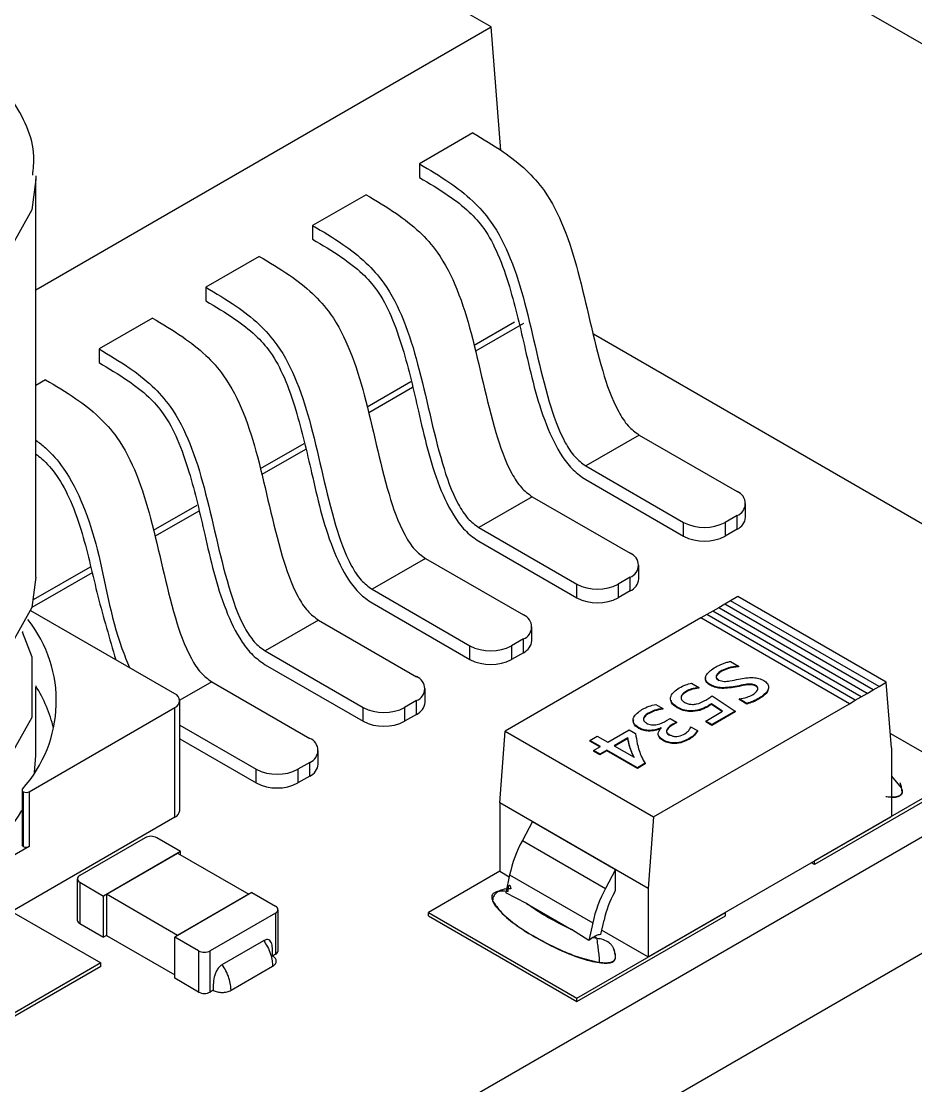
# Model space of a CAD drawing. Header units: millimetres. Extents: x 53 to 380, y 29 to 265.
# Drawn here: x 333.67 to 339, y 99.61 to 105.95 of the extents above; entities that cross this region are included whole.
import ezdxf

# ---------------------------------------------------------------- set-up
doc = ezdxf.new("R2010")
doc.units = ezdxf.units.MM

msp = doc.modelspace()

# ---------------------------------------------------------------- linework, layer by layer
at = {"color": 7, "linetype": 'Continuous', "lineweight": 25}
for p, q in [((336.4664, 105.9158), (333.5474, 107.601)), ((336.3688, 107.3535), (339.3741, 105.6186)), ((333.9728, 97.479), (349.2463, 106.2962)), ((333.7542, 104.3501), (336.4664, 105.9158)), ((336.5247, 105.1799), (336.4664, 105.9158)), ((335.1042, 98.8262), (346.513, 105.4124)), ((336.3581, 105.2838), (336.0399, 105.1001)), ((336.0399, 105.1001), (336.0399, 105.0185)), ((333.7538, 105.0292), (333.7542, 105.006)), ((333.7542, 102.638), (333.7542, 105.006)), ((335.7217, 104.9164), (335.4035, 104.7327)), ((335.4035, 104.7327), (335.4035, 104.6511)), ((335.0853, 104.549), (334.7671, 104.3653)), ((334.7671, 104.3653), (334.7671, 104.2837)), ((334.4489, 104.1817), (334.1307, 103.998)), ((336.365, 104.0201), (336.6056, 104.159)), ((336.6586, 104.1488), (336.374, 103.9844)), ((337.0765, 104.0871), (339.3741, 102.7607)), ((334.1307, 103.998), (334.1307, 103.9163)), ((333.8125, 103.8143), (333.7542, 103.7806)), ((335.7287, 103.6527), (335.9891, 103.8031)), ((335.9982, 103.7675), (335.7376, 103.617)), ((337.3481, 103.4854), (337.0299, 103.3018)), ((337.3481, 103.4854), (337.9314, 103.1487)), ((335.0923, 103.2853), (335.3527, 103.4357)), ((335.3618, 103.4001), (335.1012, 103.2497)), ((337.0299, 103.3018), (337.6132, 102.965)), ((337.0299, 103.2201), (337.6132, 102.8833)), ((334.4559, 102.918), (334.7163, 103.0683)), ((336.7117, 103.1181), (336.3935, 102.9344)), ((336.7117, 103.1181), (337.295, 102.7813)), ((337.9827, 102.9956), (337.9827, 103.0772)), ((334.7254, 103.0327), (334.4648, 102.8823)), ((337.9314, 103.0058), (337.8607, 102.965)), ((337.9314, 102.9242), (337.9314, 103.0058)), ((336.3935, 102.9344), (336.9768, 102.5976)), ((337.6132, 102.8833), (337.6132, 102.965)), ((337.8607, 102.965), (337.8607, 102.8833)), ((337.9314, 102.9242), (337.8607, 102.8833)), ((336.3935, 102.8527), (336.9768, 102.5159)), ((336.0753, 102.7507), (335.7571, 102.567)), ((336.0753, 102.7507), (336.6586, 102.4139)), ((333.741, 102.5053), (334.0799, 102.7009)), ((337.3463, 102.6282), (337.3463, 102.7099)), ((334.089, 102.6653), (333.7298, 102.458)), ((337.295, 102.6384), (337.2243, 102.5976)), ((337.295, 102.5568), (337.295, 102.6384)), ((335.7571, 102.567), (336.3404, 102.2302)), ((336.9768, 102.5159), (336.9768, 102.5976)), ((337.2243, 102.5976), (337.2243, 102.5159)), ((337.295, 102.5568), (337.2243, 102.5159)), ((337.8935, 102.498), (337.8581, 102.4776)), ((337.937, 102.5231), (337.8935, 102.498)), ((338.7774, 101.9877), (337.8935, 102.498)), ((338.8209, 102.0129), (337.937, 102.5231)), ((334.5827, 101.944), (333.7244, 102.4394)), ((335.7571, 102.4853), (336.3404, 102.1486)), ((337.7874, 102.4368), (337.7521, 102.4164)), ((337.8228, 102.4572), (337.7874, 102.4368)), ((338.6713, 101.9265), (337.7874, 102.4368)), ((337.8581, 102.4776), (337.8228, 102.4572)), ((338.7067, 101.9469), (337.8228, 102.4572)), ((338.742, 101.9673), (337.8581, 102.4776)), ((335.4389, 102.3833), (335.1207, 102.1996)), ((335.4389, 102.3833), (336.0222, 102.0465)), ((337.7167, 102.396), (336.5493, 101.722)), ((337.7521, 102.4164), (337.7167, 102.396)), ((338.6006, 101.8857), (337.7167, 102.396)), ((338.636, 101.9061), (337.7521, 102.4164)), ((336.7099, 102.2608), (336.7099, 102.3425)), ((336.6586, 102.271), (336.5879, 102.2302)), ((336.6586, 102.1894), (336.6586, 102.271)), ((335.1207, 102.1996), (335.704, 101.8628)), ((336.3404, 102.1486), (336.3404, 102.2302)), ((336.5879, 102.2302), (336.5879, 102.1486)), ((336.6586, 102.1894), (336.5879, 102.1486)), ((335.1207, 102.1179), (335.704, 101.7812)), ((337.8929, 102.1374), (337.9405, 102.1099)), ((337.9405, 102.1099), (337.9405, 102.1058)), ((337.8416, 102.0829), (337.8416, 102.0789)), ((333.7542, 101.5765), (333.7542, 101.9848)), ((334.8025, 102.0159), (335.3858, 101.6791)), ((337.6607, 102.008), (337.7046, 101.9827)), ((337.7046, 101.9827), (337.7046, 101.9786)), ((337.7745, 101.9978), (337.7745, 101.9937)), ((337.9322, 101.9901), (337.9322, 101.986)), ((338.0428, 101.9944), (338.0428, 101.9904)), ((338.742, 101.9673), (338.7774, 101.9877)), ((338.7774, 101.9877), (338.8209, 102.0129)), ((338.8518, 101.6225), (338.8209, 102.0129)), ((336.0735, 101.8934), (336.0735, 101.9751)), ((337.6301, 101.9608), (337.6301, 101.9568)), ((337.7831, 101.9316), (337.9206, 101.8407)), ((338.0639, 101.9191), (338.0639, 101.915)), ((338.636, 101.9061), (338.6713, 101.9265)), ((338.6713, 101.9265), (338.7067, 101.9469)), ((338.7067, 101.9469), (338.742, 101.9673)), ((333.7146, 101.3612), (334.5827, 101.8623)), ((334.5827, 101.2091), (334.5827, 101.8623)), ((334.612, 101.2499), (334.612, 101.9031)), ((335.704, 101.7812), (335.704, 101.8628)), ((336.0222, 101.9037), (335.9515, 101.8628)), ((335.9515, 101.8628), (335.9515, 101.7812)), ((336.0222, 101.822), (336.0222, 101.9037)), ((337.4332, 101.2118), (338.6006, 101.8857)), ((337.4471, 101.8807), (337.4898, 101.8561)), ((337.4898, 101.8561), (337.4898, 101.852)), ((337.5754, 101.8653), (337.5754, 101.8612)), ((337.755, 101.8697), (337.755, 101.8656)), ((337.8456, 101.8403), (337.7788, 101.8843)), ((337.7788, 101.8843), (337.7788, 101.8802)), ((337.8423, 101.8384), (337.7788, 101.8802)), ((337.9896, 101.8876), (337.9437, 101.9141)), ((337.9437, 101.9141), (337.9437, 101.91)), ((337.9896, 101.8835), (337.9437, 101.91)), ((337.9896, 101.8876), (337.9896, 101.8835)), ((338.6006, 101.8857), (338.636, 101.9061)), ((336.0222, 101.822), (335.9515, 101.7812)), ((337.4072, 101.8321), (337.4072, 101.8281)), ((337.5118, 101.7851), (337.5336, 101.7977)), ((337.5336, 101.7977), (337.5708, 101.7762)), ((337.7449, 101.7822), (337.8456, 101.8403)), ((337.9206, 101.8407), (337.7821, 101.7607)), ((337.9206, 101.8366), (337.7821, 101.7566)), ((337.9206, 101.8407), (337.9206, 101.8366)), ((334.612, 101.7585), (335.0676, 101.4954)), ((337.1623, 101.6564), (337.2896, 101.7299)), ((337.2896, 101.7299), (337.3272, 101.7082)), ((337.3459, 101.7427), (337.3459, 101.7386)), ((337.4792, 101.7416), (337.4785, 101.742)), ((337.4785, 101.742), (337.4785, 101.738)), ((337.4792, 101.7375), (337.4785, 101.738)), ((337.5708, 101.7762), (337.55, 101.7642)), ((337.5708, 101.7721), (337.55, 101.7601)), ((337.55, 101.7642), (337.55, 101.7601)), ((337.5708, 101.7762), (337.5708, 101.7721)), ((337.6553, 101.7483), (337.6957, 101.725)), ((337.7821, 101.7607), (337.7449, 101.7822)), ((337.7449, 101.7822), (337.7449, 101.7781)), ((337.7821, 101.7566), (337.7449, 101.7781)), ((337.7821, 101.7607), (337.7821, 101.7566)), ((334.612, 101.6768), (335.0676, 101.4138)), ((336.5184, 101.2959), (336.5493, 101.722)), ((336.5493, 101.722), (337.4332, 101.2118)), ((337.0548, 101.6674), (337.099, 101.6929)), ((337.1181, 101.6309), (337.0548, 101.6674)), ((337.0548, 101.6674), (337.0548, 101.6633)), ((337.1146, 101.6289), (337.0548, 101.6633)), ((337.099, 101.6929), (337.1623, 101.6564)), ((337.2809, 101.6819), (337.1995, 101.6349)), ((337.2809, 101.6778), (337.203, 101.6328)), ((337.2809, 101.6819), (337.2809, 101.6778)), ((337.4942, 101.6677), (337.4942, 101.6636)), ((337.644, 101.6766), (337.644, 101.6726)), ((337.6957, 101.725), (337.6957, 101.7209)), ((338.8451, 101.7079), (339.2761, 101.4591)), ((335.4371, 101.5261), (335.4371, 101.6077)), ((337.0763, 101.6068), (337.1181, 101.6309)), ((337.1135, 101.5853), (337.0763, 101.6068)), ((337.0763, 101.6068), (337.0763, 101.6027)), ((337.1135, 101.5812), (337.0763, 101.6027)), ((337.1553, 101.6094), (337.1135, 101.5853)), ((337.1553, 101.6053), (337.1135, 101.5812)), ((337.3377, 101.5041), (337.1553, 101.6094)), ((337.1553, 101.6094), (337.1553, 101.6053)), ((337.3377, 101.5001), (337.1553, 101.6053)), ((337.1995, 101.6349), (337.318, 101.5664)), ((338.8518, 101.6225), (338.8518, 101.2142)), ((333.7468, 101.4768), (333.7542, 101.5765)), ((337.1135, 101.5853), (337.1135, 101.5812)), ((335.0676, 101.4138), (335.0676, 101.4954)), ((335.3858, 101.5363), (335.3151, 101.4954)), ((335.3151, 101.4954), (335.3151, 101.4138)), ((335.3858, 101.4546), (335.3858, 101.5363)), ((337.3836, 101.5306), (337.3377, 101.5041)), ((337.3836, 101.5265), (337.3377, 101.5001)), ((337.3377, 101.5041), (337.3377, 101.5001)), ((337.3836, 101.5306), (337.3836, 101.5265)), ((335.3858, 101.4546), (335.3151, 101.4138)), ((339.2761, 101.4591), (338.3922, 100.9489)), ((339.2761, 101.4387), (338.3922, 100.9284)), ((338.8518, 101.4545), (338.9102, 101.3846)), ((333.672, 101.3714), (333.672, 101.0448)), ((333.6793, 101.3612), (333.6793, 101.0346)), ((333.7146, 101.3612), (333.7146, 101.0346)), ((337.4023, 100.7856), (336.5184, 101.2959)), ((336.5184, 101.2959), (336.5184, 100.8876)), ((338.8995, 101.3371), (338.8995, 101.335)), ((334.5827, 101.2091), (333.522, 100.5968)), ((336.7128, 101.1836), (336.6531, 101.0717)), ((336.7128, 101.1836), (337.2078, 100.8979)), ((337.4023, 100.3774), (338.8518, 101.2142)), ((337.4332, 101.2118), (337.4023, 100.7856)), ((333.7146, 101.0346), (332.693, 100.4448)), ((334.4048, 101.0873), (334.0159, 100.8628)), ((334.6169, 101.0056), (334.4755, 101.0873)), ((336.6531, 101.0717), (337.1481, 100.7859)), ((334.6169, 101.0056), (334.1573, 100.7403)), ((334.175, 100.7505), (334.5993, 100.9954)), ((334.5993, 100.9954), (335.0235, 100.7505)), ((334.6169, 100.9852), (334.6169, 101.0056)), ((338.3922, 100.9284), (338.3745, 100.9386)), ((338.3922, 100.9284), (338.3922, 100.9489)), ((334.0013, 100.8424), (334.0013, 100.5974)), ((336.5184, 100.8876), (336.0941, 100.6427)), ((336.5184, 100.8876), (336.5745, 100.8552)), ((336.5767, 100.8657), (336.5541, 100.7586)), ((336.5767, 100.8657), (337.0717, 100.58)), ((337.2078, 100.8979), (337.1481, 100.7859)), ((337.2078, 100.775), (337.2078, 100.8979)), ((334.0159, 100.822), (334.0159, 100.577)), ((334.0159, 100.822), (334.1573, 100.7403)), ((337.4023, 100.7856), (337.4023, 100.3774)), ((334.1573, 100.4953), (334.1573, 100.7403)), ((334.5993, 100.5056), (334.175, 100.7505)), ((334.175, 100.7505), (334.175, 100.5056)), ((335.0412, 100.7607), (334.5816, 100.4954)), ((335.0235, 100.7505), (334.5993, 100.5056)), ((335.0412, 100.7607), (335.1826, 100.6791)), ((336.6764, 100.6967), (336.5541, 100.7586)), ((337.201, 100.7622), (337.2078, 100.775)), ((335.1973, 100.4137), (335.1973, 100.6587)), ((336.6764, 100.6967), (336.9451, 100.5415)), ((333.6104, 100.6478), (334.1407, 100.3416)), ((335.1826, 100.6383), (334.7937, 100.4137)), ((335.1826, 100.6383), (335.1826, 100.3933)), ((336.0941, 100.6223), (336.0941, 100.6427)), ((336.0941, 100.6427), (336.978, 100.1324)), ((336.0941, 100.6223), (336.978, 100.112)), ((336.978, 100.1324), (337.8619, 100.6427)), ((336.978, 100.112), (337.8619, 100.6223)), ((337.1203, 100.5107), (337.1398, 100.5974)), ((337.8619, 100.6223), (337.8619, 100.6427)), ((334.0159, 100.577), (334.1573, 100.4953)), ((337.0496, 100.4756), (336.9451, 100.5415)), ((337.0717, 100.58), (337.0496, 100.4756)), ((337.1262, 100.5368), (337.4023, 100.3774)), ((334.175, 100.5056), (334.1573, 100.4953)), ((334.175, 100.5056), (334.5816, 100.2708)), ((334.723, 100.4137), (334.5816, 100.4954)), ((334.5816, 100.2504), (334.5816, 100.4954)), ((334.8644, 100.3321), (335.1119, 100.475)), ((337.0734, 100.4937), (337.0496, 100.4756)), ((337.0734, 100.4937), (337.0852, 100.5005)), ((334.723, 100.4137), (334.723, 100.1688)), ((334.7937, 100.1688), (334.7937, 100.4137)), ((334.1407, 100.3416), (333.3276, 99.8722)), ((334.1407, 100.3212), (334.1407, 100.3416)), ((335.1826, 100.3933), (335.165, 100.3831)), ((337.1929, 100.3519), (337.1929, 100.3498)), ((334.1407, 100.3212), (333.3276, 99.8518)), ((334.9175, 100.179), (335.165, 100.3219)), ((334.723, 100.1688), (334.5816, 100.2504)), ((334.8114, 100.179), (334.7937, 100.1688)), ((336.978, 100.112), (336.978, 100.1324))]:
    msp.add_line(p, q, dxfattribs=at)
at = {"color": 8, "linetype": 'Continuous', "lineweight": 25}
for p, q in [((333.6744, 102.315), (333.6744, 102.3078)), ((334.8025, 102.0159), (334.6119, 101.9059))]:
    msp.add_line(p, q, dxfattribs=at)
at = {"color": 8, "linetype": 'Continuous', "lineweight": 25, "flags": 128}
msp.add_lwpolyline([(333.7542, 105.006), (333.7296, 104.8254), (333.5363, 104.4818), (333.1685, 104.1896), (332.6622, 103.9773), (332.0671, 103.8656), (331.4414, 103.8656), (330.8463, 103.9773), (330.34, 104.1896)], dxfattribs=at)
at = {"color": 7, "linetype": 'Continuous', "lineweight": 25, "flags": 128}
for points in [[(333.7542, 102.638), (333.7296, 102.4574), (333.5363, 102.1139), (333.1685, 101.8216), (332.6622, 101.6093), (332.0671, 101.4977), (331.4414, 101.4977), (330.8463, 101.6093), (330.34, 101.8216)], [(333.672, 102.3126), (333.7296, 102.1654), (333.7296, 101.8042), (333.5363, 101.4606), (333.1685, 101.1684), (332.6622, 100.9561), (332.0671, 100.8444), (331.4414, 100.8444), (330.8463, 100.9561), (330.34, 101.1684)], [(333.6744, 101.3776), (333.673, 101.3755), (333.6722, 101.3734), (333.672, 101.3712), (333.6723, 101.369), (333.6733, 101.3668), (333.6748, 101.3648), (333.6768, 101.3629), (333.6793, 101.3612)]]:
    msp.add_lwpolyline(points, dxfattribs=at)
at = {"color": 7, "linetype": 'Continuous', "lineweight": 25}
for centre, radius, start, end in [((337.9043, 103.0772), 0.0764, 290.78317, 69.21683), ((337.8951, 103.0043), 0.088, 294.37191, 354.30822), ((337.737, 103.2038), 0.269, 242.60953, 297.39047), ((337.737, 103.1222), 0.269, 242.60953, 297.39047), ((337.2679, 102.7099), 0.0764, 290.78317, 69.21683), ((337.2587, 102.6369), 0.088, 294.37191, 354.30822), ((337.1006, 102.8364), 0.269, 242.60967, 297.39068), ((337.1006, 102.7548), 0.269, 242.60967, 297.39068), ((333.0964, 101.9015), 0.7801, 317.80986, 38.53461), ((336.6315, 102.3425), 0.0764, 290.78245, 69.21755), ((336.6223, 102.2695), 0.088, 294.37191, 354.30822), ((336.4642, 102.469), 0.269, 242.60967, 297.39068), ((336.4642, 102.3874), 0.269, 242.60967, 297.39068), ((335.9951, 101.9751), 0.0764, 290.78305, 69.2159), ((333.0363, 101.5399), 0.8479, 13.63922, 32.15064), ((334.5672, 101.9031), 0.0437, 290.78035, 69.21965), ((335.8278, 102.1017), 0.269, 242.60911, 297.39089), ((335.9859, 101.9022), 0.088, 294.37191, 354.30822), ((335.8278, 102.02), 0.269, 242.60911, 297.39089), ((335.3587, 101.6077), 0.0764, 290.78259, 69.21635), ((335.1914, 101.7343), 0.269, 242.60911, 297.39089), ((335.3495, 101.5348), 0.088, 294.37318, 354.30613), ((335.1914, 101.6526), 0.269, 242.60911, 297.39089), ((333.697, 101.3953), 0.0384, 242.60965, 297.39281), ((332.3627, 102.0645), 1.5426, 282.6429, 328.07443), ((334.5619, 101.2549), 0.0503, 294.37155, 354.30558), ((334.4402, 101.0191), 0.0768, 62.60866, 117.39196), ((333.6842, 101.0459), 0.0123, 185.03685, 246.28745), ((333.697, 101.0687), 0.0384, 242.60965, 297.39281), ((337.3484, 100.6966), 0.79, 151.65541, 167.63995), ((334.0237, 100.8424), 0.0218, 110.78282, 249.21533), ((337.8434, 100.4109), 0.79, 151.65541, 167.63995), ((337.7572, 100.4621), 0.632, 151.65587, 167.63956), ((335.1749, 100.6587), 0.0218, 290.78467, 69.21718), ((334.0263, 100.5999), 0.0251, 185.69544, 245.62255), ((334.7584, 100.482), 0.0769, 242.61106, 297.38832), ((335.1723, 100.4162), 0.0251, 294.37561, 354.30842), ((334.7584, 100.237), 0.0769, 242.61106, 297.38832)]:
    msp.add_arc(centre, radius, start, end, dxfattribs=at)
for points, knots in [([(333.7357, 105.0333), (333.7397, 105.0707), (333.7568, 105.2285), (333.6213, 105.4961), (333.3975, 105.7578), (333.1966, 105.8859), (333.1167, 105.9369)], [0, 0, 0, 0, 0.104205, 0.439405, 0.776767, 1, 1, 1, 1]), ([(336.3581, 105.2838), (336.4183, 105.2482), (336.5251, 105.1849), (336.6703, 105.0743), (336.8043, 104.925), (336.9116, 104.7088), (337.0203, 104.3464), (337.0874, 103.9873), (337.1939, 103.6718), (337.2791, 103.536), (337.3256, 103.5019), (337.3481, 103.4854)], [0, 0, 0, 0, 0.112206, 0.199231, 0.27273, 0.38236, 0.508624, 0.79651, 0.914154, 0.958589, 1, 1, 1, 1]), ([(336.0399, 105.1001), (336.1001, 105.0645), (336.2069, 105.0012), (336.3521, 104.8906), (336.4861, 104.7414), (336.5934, 104.5251), (336.7021, 104.1627), (336.7692, 103.8036), (336.8757, 103.4881), (336.9609, 103.3524), (337.0074, 103.3182), (337.0299, 103.3018)], [0, 0, 0, 0, 0.112206, 0.199231, 0.27273, 0.38236, 0.508624, 0.79651, 0.914154, 0.958589, 1, 1, 1, 1]), ([(336.0399, 105.0185), (336.0977, 104.9842), (336.1973, 104.9252), (336.3282, 104.8266), (336.4342, 104.7093), (336.5163, 104.5514), (336.598, 104.3077), (336.6761, 103.9711), (336.7517, 103.632), (336.8673, 103.3828), (336.9553, 103.2716), (337.0047, 103.2375), (337.0299, 103.2201)], [0, 0, 0, 0, 0.107827, 0.185714, 0.24543, 0.32109, 0.414866, 0.596555, 0.814054, 0.908303, 0.953398, 1, 1, 1, 1]), ([(335.7217, 104.9164), (335.7819, 104.8808), (335.8887, 104.8176), (336.0339, 104.7069), (336.1679, 104.5577), (336.2752, 104.3414), (336.3839, 103.979), (336.451, 103.6199), (336.5575, 103.3044), (336.6427, 103.1687), (336.6892, 103.1345), (336.7117, 103.1181)], [0, 0, 0, 0, 0.112206, 0.199231, 0.27273, 0.38236, 0.508624, 0.79651, 0.914154, 0.958589, 1, 1, 1, 1]), ([(335.4035, 104.7327), (335.4637, 104.6971), (335.5705, 104.6339), (335.7157, 104.5232), (335.8497, 104.374), (335.957, 104.1577), (336.0657, 103.7953), (336.1328, 103.4362), (336.2393, 103.1207), (336.3245, 102.985), (336.371, 102.9508), (336.3935, 102.9344)], [0, 0, 0, 0, 0.112206, 0.199231, 0.27273, 0.38236, 0.508624, 0.79651, 0.914154, 0.958589, 1, 1, 1, 1]), ([(335.4035, 104.6511), (335.4613, 104.6168), (335.5609, 104.5578), (335.6918, 104.4592), (335.7978, 104.3419), (335.8799, 104.184), (335.9616, 103.9403), (336.0397, 103.6037), (336.1153, 103.2646), (336.2309, 103.0155), (336.3189, 102.9042), (336.3683, 102.8701), (336.3935, 102.8527)], [0, 0, 0, 0, 0.107827, 0.185714, 0.24543, 0.32109, 0.414866, 0.596555, 0.814054, 0.908303, 0.953398, 1, 1, 1, 1]), ([(335.0853, 104.549), (335.1455, 104.5134), (335.2523, 104.4502), (335.3975, 104.3395), (335.5315, 104.1903), (335.6388, 103.9741), (335.7475, 103.6116), (335.8146, 103.2525), (335.9211, 102.937), (336.0063, 102.8013), (336.0528, 102.7671), (336.0753, 102.7507)], [0, 0, 0, 0, 0.112206, 0.199231, 0.27273, 0.38236, 0.508624, 0.79651, 0.914154, 0.958589, 1, 1, 1, 1]), ([(334.7671, 104.3653), (334.8273, 104.3297), (334.9341, 104.2665), (335.0793, 104.1558), (335.2133, 104.0066), (335.3206, 103.7904), (335.4293, 103.4279), (335.4964, 103.0688), (335.6029, 102.7533), (335.6881, 102.6176), (335.7346, 102.5835), (335.7571, 102.567)], [0, 0, 0, 0, 0.112206, 0.199231, 0.27273, 0.38236, 0.508624, 0.79651, 0.914154, 0.958589, 1, 1, 1, 1]), ([(334.7671, 104.2837), (334.8249, 104.2494), (334.9245, 104.1904), (335.0554, 104.0918), (335.1614, 103.9745), (335.2435, 103.8166), (335.3252, 103.5729), (335.4033, 103.2364), (335.4789, 102.8973), (335.5945, 102.6481), (335.6825, 102.5368), (335.7319, 102.5027), (335.7571, 102.4853)], [0, 0, 0, 0, 0.107827, 0.185714, 0.24543, 0.32109, 0.414866, 0.596555, 0.814054, 0.908303, 0.953398, 1, 1, 1, 1]), ([(334.4489, 104.1817), (334.5091, 104.146), (334.6159, 104.0828), (334.7611, 103.9721), (334.8951, 103.8229), (335.0024, 103.6067), (335.1111, 103.2442), (335.1782, 102.8852), (335.2847, 102.5697), (335.3699, 102.4339), (335.4164, 102.3998), (335.4389, 102.3833)], [0, 0, 0, 0, 0.112206, 0.199231, 0.27273, 0.38236, 0.508624, 0.79651, 0.914154, 0.958589, 1, 1, 1, 1]), ([(334.1307, 103.998), (334.1909, 103.9623), (334.2977, 103.8991), (334.4429, 103.7884), (334.5769, 103.6392), (334.6842, 103.423), (334.7929, 103.0605), (334.86, 102.7015), (334.9665, 102.386), (335.0517, 102.2502), (335.0982, 102.2161), (335.1207, 102.1996)], [0, 0, 0, 0, 0.112206, 0.199231, 0.27273, 0.38236, 0.508624, 0.79651, 0.914154, 0.958589, 1, 1, 1, 1]), ([(334.1307, 103.9163), (334.1885, 103.882), (334.2881, 103.823), (334.419, 103.7244), (334.525, 103.6071), (334.6071, 103.4493), (334.6888, 103.2055), (334.7669, 102.869), (334.8425, 102.5299), (334.9581, 102.2807), (335.0461, 102.1694), (335.0955, 102.1353), (335.1207, 102.1179)], [0, 0, 0, 0, 0.107827, 0.185714, 0.24543, 0.32109, 0.414866, 0.596555, 0.814054, 0.908303, 0.953398, 1, 1, 1, 1]), ([(333.8125, 103.8143), (333.8727, 103.7786), (333.9795, 103.7154), (334.1247, 103.6047), (334.2587, 103.4555), (334.366, 103.2393), (334.4747, 102.8768), (334.5418, 102.5178), (334.6483, 102.2023), (334.7335, 102.0665), (334.78, 102.0324), (334.8025, 102.0159)], [0, 0, 0, 0, 0.112206, 0.199231, 0.27273, 0.38236, 0.508624, 0.79651, 0.914154, 0.958589, 1, 1, 1, 1]), ([(333.7542, 103.4547), (333.7737, 103.44), (333.8321, 103.3959), (333.9403, 103.2704), (334.0475, 103.0561), (334.159, 102.693), (334.2007, 102.375), (334.2967, 102.1381), (334.3121, 102.1001)], [0, 0, 0, 0, 0.053111, 0.159825, 0.319, 0.502326, 0.920315, 1, 1, 1, 1]), ([(333.7542, 103.3721), (333.7665, 103.3628), (333.8104, 103.3296), (333.8884, 103.2385), (333.9707, 103.0823), (334.0531, 102.8378), (334.1192, 102.5255), (334.1936, 102.2735), (334.2309, 102.147)], [0, 0, 0, 0, 0.037353, 0.1341236, 0.2567324, 0.4087002, 0.7031333, 1, 1, 1, 1]), ([(337.8028, 102.1035), (337.812, 102.1082), (337.8271, 102.116), (337.8503, 102.1252), (337.8705, 102.1327), (337.8854, 102.1358), (337.8929, 102.1374)], [0, 0, 0, 0, 0.340083, 0.560232, 0.780387, 1, 1, 1, 1]), ([(337.9405, 102.1099), (337.9199, 102.1074), (337.8831, 102.1028), (337.8543, 102.089), (337.8416, 102.0829)], [0, 0, 0, 0, 0.558758, 1, 1, 1, 1]), ([(337.7745, 101.9978), (337.7659, 102.0035), (337.7487, 102.015), (337.7413, 102.038), (337.7529, 102.0706), (337.7822, 102.09), (337.8028, 102.1035)], [0, 0, 0, 0, 0.1869401, 0.3734631, 0.5604196, 1, 1, 1, 1]), ([(337.8416, 102.0829), (337.8286, 102.0747), (337.8122, 102.0645), (337.8065, 102.0484), (337.808, 102.0374), (337.817, 102.0308), (337.8229, 102.0265)], [0, 0, 0, 0, 0.4997279, 0.6254277, 0.7509641, 1, 1, 1, 1]), ([(337.8416, 102.0789), (337.8286, 102.0706), (337.8122, 102.0604), (337.8065, 102.0443), (337.808, 102.0333), (337.817, 102.0267), (337.8229, 102.0224)], [0, 0, 0, 0, 0.4997279, 0.6254277, 0.7509641, 1, 1, 1, 1]), ([(337.9405, 102.1058), (337.9199, 102.1033), (337.8831, 102.0988), (337.8543, 102.0849), (337.8416, 102.0789)], [0, 0, 0, 0, 0.558758, 1, 1, 1, 1]), ([(337.5876, 101.9792), (337.5996, 101.986), (337.6211, 101.9982), (337.6486, 102.005), (337.6607, 102.008)], [0, 0, 0, 0, 0.560774, 1, 1, 1, 1]), ([(337.7046, 101.9827), (337.6891, 101.9803), (337.6614, 101.9761), (337.6397, 101.9655), (337.6301, 101.9608)], [0, 0, 0, 0, 0.5599683, 1, 1, 1, 1]), ([(337.7745, 101.9937), (337.766, 101.9994), (337.7492, 102.0109), (337.7413, 102.0294), (337.7455, 102.0395), (337.7466, 102.0423)], [0, 0, 0, 0, 0.420191, 0.839445, 1, 1, 1, 1]), ([(337.9322, 101.9901), (337.9019, 101.985), (337.8596, 101.9779), (337.8031, 101.9841), (337.784, 101.9932), (337.7745, 101.9978)], [0, 0, 0, 0, 0.559859, 0.780133, 1, 1, 1, 1]), ([(337.9322, 101.986), (337.9019, 101.9809), (337.8596, 101.9738), (337.8031, 101.98), (337.784, 101.9891), (337.7745, 101.9937)], [0, 0, 0, 0, 0.559859, 0.780133, 1, 1, 1, 1]), ([(337.8229, 102.0265), (337.8331, 102.023), (337.8536, 102.0159), (337.896, 102.0223), (337.9236, 102.0283), (337.9405, 102.0319)], [0, 0, 0, 0, 0.275422, 0.556526, 1, 1, 1, 1]), ([(338.0428, 101.9944), (338.0334, 101.998), (338.0143, 102.005), (337.9741, 101.9994), (337.9481, 101.9936), (337.9322, 101.9901)], [0, 0, 0, 0, 0.275842, 0.556706, 1, 1, 1, 1]), ([(338.0428, 101.9904), (338.0334, 101.9939), (338.0143, 102.0009), (337.9741, 101.9953), (337.9481, 101.9895), (337.9322, 101.986)], [0, 0, 0, 0, 0.275842, 0.556706, 1, 1, 1, 1]), ([(337.9405, 102.0319), (337.9696, 102.037), (338.01, 102.044), (338.0637, 102.037), (338.0816, 102.028), (338.0906, 102.0236)], [0, 0, 0, 0, 0.559663, 0.779768, 1, 1, 1, 1]), ([(338.0239, 101.939), (338.0361, 101.9471), (338.0543, 101.9593), (338.0577, 101.9783), (338.0519, 101.9885), (338.0459, 101.9925), (338.0428, 101.9944)], [0, 0, 0, 0, 0.499145, 0.748819, 0.874304, 1, 1, 1, 1]), ([(338.0544, 101.9678), (338.0553, 101.9708), (338.0569, 101.9764), (338.0518, 101.9844), (338.0458, 101.9884), (338.0428, 101.9904)], [0, 0, 0, 0, 0.361333, 0.680398, 1, 1, 1, 1]), ([(338.0906, 102.0236), (338.0988, 102.0178), (338.1153, 102.0064), (338.1211, 101.9838), (338.1112, 101.952), (338.0834, 101.9326), (338.0639, 101.9191)], [0, 0, 0, 0, 0.186819, 0.373619, 0.560818, 1, 1, 1, 1]), ([(337.5754, 101.8653), (337.5621, 101.8748), (337.5355, 101.8938), (337.5337, 101.9292), (337.5545, 101.9581), (337.5765, 101.9722), (337.5876, 101.9792)], [0, 0, 0, 0, 0.27955, 0.558394, 0.778912, 1, 1, 1, 1]), ([(337.6301, 101.9568), (337.6221, 101.9514), (337.6062, 101.9407), (337.5959, 101.924), (337.5995, 101.9149), (337.6004, 101.9128)], [0, 0, 0, 0, 0.434048, 0.866132, 1, 1, 1, 1]), ([(337.6301, 101.9608), (337.6219, 101.9555), (337.6056, 101.9447), (337.5961, 101.925), (337.6012, 101.9062), (337.6138, 101.8975), (337.6201, 101.8932)], [0, 0, 0, 0, 0.280709, 0.560148, 0.779848, 1, 1, 1, 1]), ([(337.7046, 101.9786), (337.6891, 101.9762), (337.6614, 101.972), (337.6397, 101.9614), (337.6301, 101.9568)], [0, 0, 0, 0, 0.5599683, 1, 1, 1, 1]), ([(337.7394, 101.9036), (337.7477, 101.9088), (337.7625, 101.918), (337.7768, 101.9274), (337.7831, 101.9316)], [0, 0, 0, 0, 0.559985, 1, 1, 1, 1]), ([(337.9437, 101.9141), (337.9606, 101.9167), (337.9909, 101.9213), (338.0138, 101.9336), (338.0239, 101.939)], [0, 0, 0, 0, 0.558699, 1, 1, 1, 1]), ([(338.0639, 101.9191), (338.0515, 101.912), (338.0294, 101.8993), (338.0017, 101.8912), (337.9896, 101.8876)], [0, 0, 0, 0, 0.560737, 1, 1, 1, 1]), ([(338.1166, 101.972), (338.1156, 101.9674), (338.1106, 101.9455), (338.0844, 101.9284), (338.0639, 101.915)], [0, 0, 0, 0, 0.214092, 1, 1, 1, 1]), ([(337.3653, 101.8509), (337.3787, 101.8582), (337.4027, 101.8713), (337.4335, 101.8779), (337.4471, 101.8807)], [0, 0, 0, 0, 0.560452, 1, 1, 1, 1]), ([(337.4898, 101.8561), (337.4725, 101.8537), (337.4415, 101.8495), (337.4177, 101.8374), (337.4072, 101.8321)], [0, 0, 0, 0, 0.559405, 1, 1, 1, 1]), ([(337.5754, 101.8612), (337.5604, 101.8706), (337.5403, 101.8831), (337.5406, 101.8995), (337.5406, 101.9037)], [0, 0, 0, 0, 0.742392, 1, 1, 1, 1]), ([(337.755, 101.8697), (337.7407, 101.8623), (337.7121, 101.8477), (337.658, 101.8406), (337.6094, 101.8482), (337.5867, 101.8596), (337.5754, 101.8653)], [0, 0, 0, 0, 0.2806994, 0.5595229, 0.7793734, 1, 1, 1, 1]), ([(337.755, 101.8656), (337.7407, 101.8582), (337.7121, 101.8436), (337.658, 101.8365), (337.6094, 101.8441), (337.5867, 101.8555), (337.5754, 101.8612)], [0, 0, 0, 0, 0.2806994, 0.5595229, 0.7793734, 1, 1, 1, 1]), ([(337.6201, 101.8932), (337.6266, 101.89), (337.6396, 101.8836), (337.6654, 101.8806), (337.7024, 101.8847), (337.7241, 101.8958), (337.7394, 101.9036)], [0, 0, 0, 0, 0.18699, 0.373502, 0.560558, 1, 1, 1, 1]), ([(337.7788, 101.8843), (337.7745, 101.8815), (337.7667, 101.8765), (337.7586, 101.8718), (337.755, 101.8697)], [0, 0, 0, 0, 0.560005, 1, 1, 1, 1]), ([(337.7788, 101.8802), (337.7745, 101.8774), (337.7667, 101.8724), (337.7586, 101.8677), (337.755, 101.8656)], [0, 0, 0, 0, 0.560005, 1, 1, 1, 1]), ([(338.0639, 101.915), (338.0515, 101.9079), (338.0294, 101.8952), (338.0017, 101.8871), (337.9896, 101.8835)], [0, 0, 0, 0, 0.560737, 1, 1, 1, 1]), ([(337.3459, 101.7427), (337.3338, 101.7519), (337.3095, 101.7703), (337.3131, 101.8139), (337.3455, 101.8369), (337.3653, 101.8509)], [0, 0, 0, 0, 0.2799226, 0.5601866, 1, 1, 1, 1]), ([(337.3459, 101.7386), (337.3329, 101.7479), (337.3108, 101.7637), (337.315, 101.7835), (337.3168, 101.7918)], [0, 0, 0, 0, 0.584226, 1, 1, 1, 1]), ([(337.4072, 101.8321), (337.3995, 101.8272), (337.3843, 101.8174), (337.3728, 101.7998), (337.3747, 101.7822), (337.3861, 101.774), (337.3918, 101.7699)], [0, 0, 0, 0, 0.280989, 0.5608236, 0.7803015, 1, 1, 1, 1]), ([(337.4072, 101.8281), (337.3997, 101.8232), (337.3847, 101.8134), (337.3727, 101.7977), (337.3753, 101.7882), (337.3761, 101.7853)], [0, 0, 0, 0, 0.409207, 0.816733, 1, 1, 1, 1]), ([(337.4898, 101.852), (337.4725, 101.8496), (337.4415, 101.8454), (337.4177, 101.8334), (337.4072, 101.8281)], [0, 0, 0, 0, 0.559405, 1, 1, 1, 1]), ([(337.4785, 101.742), (337.4672, 101.7374), (337.4447, 101.7282), (337.4055, 101.7252), (337.3706, 101.7305), (337.3541, 101.7386), (337.3459, 101.7427)], [0, 0, 0, 0, 0.2803514, 0.5596144, 0.7796301, 1, 1, 1, 1]), ([(337.4785, 101.738), (337.4672, 101.7334), (337.4447, 101.7242), (337.4055, 101.7212), (337.3706, 101.7264), (337.3541, 101.7346), (337.3459, 101.7386)], [0, 0, 0, 0, 0.2803514, 0.5596144, 0.7796301, 1, 1, 1, 1]), ([(337.3918, 101.7699), (337.3962, 101.7677), (337.4049, 101.7632), (337.4213, 101.7594), (337.4389, 101.7591), (337.4728, 101.7643), (337.4945, 101.7759), (337.5118, 101.7851)], [0, 0, 0, 0, 0.125403, 0.250535, 0.375648, 0.500983, 1, 1, 1, 1]), ([(337.4942, 101.6677), (337.4856, 101.6734), (337.4684, 101.6849), (337.4569, 101.7124), (337.4708, 101.7305), (337.4792, 101.7416)], [0, 0, 0, 0, 0.2811073, 0.5611295, 1, 1, 1, 1]), ([(337.55, 101.7642), (337.5355, 101.755), (337.5173, 101.7434), (337.5107, 101.7255), (337.5127, 101.7131), (337.5229, 101.7058), (337.5296, 101.701)], [0, 0, 0, 0, 0.499598, 0.625302, 0.750817, 1, 1, 1, 1]), ([(337.55, 101.7601), (337.5355, 101.7509), (337.5173, 101.7394), (337.5107, 101.7214), (337.5127, 101.709), (337.5229, 101.7017), (337.5296, 101.6969)], [0, 0, 0, 0, 0.499598, 0.625302, 0.750817, 1, 1, 1, 1]), ([(337.6213, 101.7065), (337.6309, 101.7135), (337.6482, 101.7259), (337.6531, 101.7414), (337.6553, 101.7483)], [0, 0, 0, 0, 0.559011, 1, 1, 1, 1]), ([(337.318, 101.5664), (337.3086, 101.5877), (337.2919, 101.6258), (337.2843, 101.6648), (337.2809, 101.6819)], [0, 0, 0, 0, 0.559868, 1, 1, 1, 1]), ([(337.318, 101.5624), (337.3086, 101.5837), (337.2919, 101.6217), (337.2843, 101.6607), (337.2809, 101.6778)], [0, 0, 0, 0, 0.559868, 1, 1, 1, 1]), ([(337.3272, 101.7082), (337.33, 101.6877), (337.3348, 101.654), (337.3479, 101.6075), (337.3617, 101.5684), (337.3763, 101.5432), (337.3836, 101.5306)], [0, 0, 0, 0, 0.340011, 0.560047, 0.780072, 1, 1, 1, 1]), ([(337.4942, 101.6636), (337.4851, 101.6693), (337.4692, 101.6794), (337.4658, 101.6927), (337.4643, 101.6985)], [0, 0, 0, 0, 0.568866, 1, 1, 1, 1]), ([(337.644, 101.6766), (337.6321, 101.6706), (337.6084, 101.6585), (337.565, 101.6512), (337.5233, 101.654), (337.5039, 101.6632), (337.4942, 101.6677)], [0, 0, 0, 0, 0.2807794, 0.5603458, 0.7801331, 1, 1, 1, 1]), ([(337.644, 101.6726), (337.6321, 101.6665), (337.6084, 101.6544), (337.565, 101.6471), (337.5233, 101.65), (337.5039, 101.6591), (337.4942, 101.6636)], [0, 0, 0, 0, 0.2807794, 0.5603458, 0.7801331, 1, 1, 1, 1]), ([(337.5296, 101.701), (337.5345, 101.6985), (337.5443, 101.6934), (337.5635, 101.6896), (337.5927, 101.6918), (337.6095, 101.7004), (337.6213, 101.7065)], [0, 0, 0, 0, 0.1874107, 0.3740992, 0.5609154, 1, 1, 1, 1]), ([(337.6957, 101.725), (337.6889, 101.715), (337.6767, 101.697), (337.654, 101.6829), (337.644, 101.6766)], [0, 0, 0, 0, 0.559326, 1, 1, 1, 1]), ([(337.6957, 101.7209), (337.6889, 101.7109), (337.6767, 101.6929), (337.654, 101.6788), (337.644, 101.6726)], [0, 0, 0, 0, 0.559326, 1, 1, 1, 1]), ([(338.9151, 101.3621), (338.914, 101.372), (338.9121, 101.3902), (338.9059, 101.4066), (338.9031, 101.4141)], [0, 0, 0, 0, 0.545976, 1, 1, 1, 1]), ([(338.9102, 101.3846), (338.9122, 101.3788), (338.9157, 101.3687), (338.9148, 101.3549), (338.9097, 101.3443), (338.9027, 101.3393), (338.8995, 101.3371)], [0, 0, 0, 0, 0.351621, 0.619082, 0.827155, 1, 1, 1, 1]), ([(338.9114, 101.377), (338.9132, 101.3714), (338.9162, 101.3623), (338.9137, 101.3501), (338.9085, 101.3412), (338.9023, 101.337), (338.8995, 101.335)], [0, 0, 0, 0, 0.378738, 0.627443, 0.828275, 1, 1, 1, 1]), ([(338.8995, 101.3371), (338.8956, 101.3352), (338.8871, 101.3312), (338.8687, 101.3282), (338.8448, 101.3277), (338.8273, 101.3297), (338.8173, 101.3309)], [0, 0, 0, 0, 0.172921, 0.381042, 0.648449, 1, 1, 1, 1]), ([(338.8995, 101.335), (338.8961, 101.3334), (338.8888, 101.3298), (338.8735, 101.3269), (338.8607, 101.3256), (338.8531, 101.3262), (338.8518, 101.3263)], [0, 0, 0, 0, 0.255706, 0.554714, 0.924996, 1, 1, 1, 1]), ([(336.5831, 100.7836), (336.5696, 100.7832), (336.5426, 100.7824), (336.5128, 100.7704), (336.4942, 100.7566), (336.4837, 100.7441), (336.4765, 100.7295), (336.4756, 100.7184), (336.4751, 100.7126)], [0, 0, 0, 0, 0.249673, 0.499257, 0.624643, 0.746496, 0.868407, 1, 1, 1, 1]), ([(336.568, 100.7663), (336.5681, 100.7718), (336.5684, 100.7825), (336.57, 100.7939), (336.5723, 100.8017), (336.5756, 100.8066), (336.5797, 100.8038), (336.5819, 100.7903), (336.5831, 100.7836)], [0, 0, 0, 0, 0.13163, 0.253561, 0.375443, 0.500844, 0.750392, 1, 1, 1, 1]), ([(336.4858, 100.7601), (336.4835, 100.7585), (336.4787, 100.7554), (336.4727, 100.7477), (336.4683, 100.7332), (336.4724, 100.7209), (336.4751, 100.7126)], [0, 0, 0, 0, 0.124976, 0.25024, 0.500144, 1, 1, 1, 1]), ([(336.4739, 100.7161), (336.4742, 100.7143), (336.4766, 100.7019), (336.5074, 100.6596), (336.5874, 100.5838), (336.7298, 100.4905), (336.8911, 100.4092), (337.022, 100.361), (337.1049, 100.3436), (337.1425, 100.3402), (337.1669, 100.3416), (337.1822, 100.3447), (337.1895, 100.3482), (337.1929, 100.3498)], [0, 0, 0, 0, 0.00951, 0.063603, 0.230636, 0.462384, 0.694135, 0.861164, 0.915257, 0.953261, 0.971971, 0.987081, 1, 1, 1, 1]), ([(336.475, 100.7126), (336.4913, 100.6891), (336.5485, 100.6065), (336.7039, 100.5074), (336.8673, 100.4235), (336.9936, 100.3719), (337.0697, 100.3548), (337.1107, 100.3457)], [0, 0, 0, 0, 0.142696, 0.499693, 0.735092, 0.857689, 1, 1, 1, 1]), ([(336.568, 100.7663), (336.5538, 100.7679), (336.5324, 100.7702), (336.5072, 100.7677), (336.494, 100.7642), (336.4885, 100.7615), (336.4858, 100.7601)], [0, 0, 0, 0, 0.4998337, 0.7497683, 0.8750208, 1, 1, 1, 1]), ([(336.9451, 100.5415), (336.8903, 100.5679), (336.7925, 100.6149), (336.7118, 100.6717), (336.6764, 100.6967)], [0, 0, 0, 0, 0.560372, 1, 1, 1, 1]), ([(335.165, 100.3831), (335.165, 100.3919), (335.1649, 100.4033), (335.1649, 100.4161), (335.1645, 100.4327), (335.1621, 100.4523), (335.1532, 100.4708), (335.1425, 100.4796), (335.1285, 100.4824), (335.1174, 100.4774), (335.1119, 100.475)], [0, 0, 0, 0, 0.172482, 0.223652, 0.251434, 0.499994, 0.631714, 0.750415, 0.878028, 1, 1, 1, 1]), ([(335.1119, 100.475), (335.1197, 100.4627), (335.1359, 100.4372), (335.1534, 100.3958), (335.1628, 100.3563), (335.1643, 100.3329), (335.165, 100.3219)], [0, 0, 0, 0, 0.2509034, 0.5216605, 0.7754778, 1, 1, 1, 1]), ([(337.0957, 100.4876), (337.0915, 100.4887), (337.084, 100.4907), (337.0766, 100.4928), (337.0734, 100.4937)], [0, 0, 0, 0, 0.560711, 1, 1, 1, 1]), ([(337.1203, 100.5107), (337.1148, 100.5105), (337.1036, 100.5099), (337.0914, 100.5036), (337.0852, 100.5005)], [0, 0, 0, 0, 0.497732, 1, 1, 1, 1]), ([(337.0852, 100.5005), (337.0872, 100.4981), (337.0909, 100.4939), (337.0942, 100.4896), (337.0957, 100.4876)], [0, 0, 0, 0, 0.559584, 1, 1, 1, 1]), ([(337.0957, 100.4876), (337.0968, 100.4788), (337.099, 100.4611), (337.1031, 100.4295), (337.1064, 100.4031), (337.1086, 100.3832), (337.1103, 100.3635), (337.1106, 100.3518), (337.1107, 100.3457)], [0, 0, 0, 0, 0.250171, 0.499962, 0.625292, 0.74717, 0.868972, 1, 1, 1, 1]), ([(337.2037, 100.3993), (337.2032, 100.4052), (337.2023, 100.4165), (337.195, 100.4332), (337.1845, 100.4483), (337.1658, 100.4658), (337.1361, 100.4826), (337.1091, 100.486), (337.0957, 100.4876)], [0, 0, 0, 0, 0.131573, 0.253836, 0.376102, 0.501641, 0.750925, 1, 1, 1, 1]), ([(337.1929, 100.3519), (337.1953, 100.3535), (337.2, 100.3566), (337.206, 100.3642), (337.2104, 100.3788), (337.2064, 100.3911), (337.2037, 100.3993)], [0, 0, 0, 0, 0.1249887, 0.2502529, 0.5001658, 1, 1, 1, 1]), ([(337.2085, 100.3769), (337.2074, 100.3868), (337.2055, 100.405), (337.1993, 100.4214), (337.1965, 100.4289)], [0, 0, 0, 0, 0.545602, 1, 1, 1, 1]), ([(335.165, 100.3219), (335.1711, 100.3263), (335.1834, 100.3353), (335.1886, 100.3525), (335.1837, 100.3697), (335.1712, 100.3787), (335.165, 100.3831)], [0, 0, 0, 0, 0.249557, 0.499225, 0.75048, 1, 1, 1, 1]), ([(337.1107, 100.3457), (337.1249, 100.3441), (337.1463, 100.3418), (337.1715, 100.3443), (337.1847, 100.3478), (337.1902, 100.3505), (337.1929, 100.3519)], [0, 0, 0, 0, 0.499867, 0.749783, 0.875021, 1, 1, 1, 1]), ([(337.1929, 100.3498), (337.1958, 100.3518), (337.2019, 100.356), (337.2071, 100.3649), (337.2096, 100.3771), (337.2067, 100.3863), (337.2049, 100.3918)], [0, 0, 0, 0, 0.171709, 0.372496, 0.621144, 1, 1, 1, 1]), ([(334.8644, 100.3321), (334.8589, 100.3282), (334.8477, 100.3205), (334.8337, 100.3012), (334.823, 100.28), (334.8137, 100.2496), (334.8115, 100.2247), (334.8114, 100.1991), (334.8114, 100.1877), (334.8114, 100.179)], [0, 0, 0, 0, 0.1236614, 0.2501557, 0.3717369, 0.5005399, 0.7775797, 0.8291847, 1, 1, 1, 1]), ([(334.9175, 100.179), (334.9168, 100.19), (334.9154, 100.2133), (334.9059, 100.2528), (334.8886, 100.2941), (334.8723, 100.3197), (334.8644, 100.3321)], [0, 0, 0, 0, 0.224189, 0.476933, 0.747474, 1, 1, 1, 1]), ([(334.8114, 100.179), (334.8191, 100.1754), (334.8346, 100.1683), (334.8644, 100.1653), (334.8944, 100.1682), (334.9098, 100.1754), (334.9175, 100.179)], [0, 0, 0, 0, 0.2495543, 0.4992177, 0.7505379, 1, 1, 1, 1])]:
    msp.add_open_spline(points, degree=3, knots=knots, dxfattribs=at)

doc.saveas('drawing.dxf')
